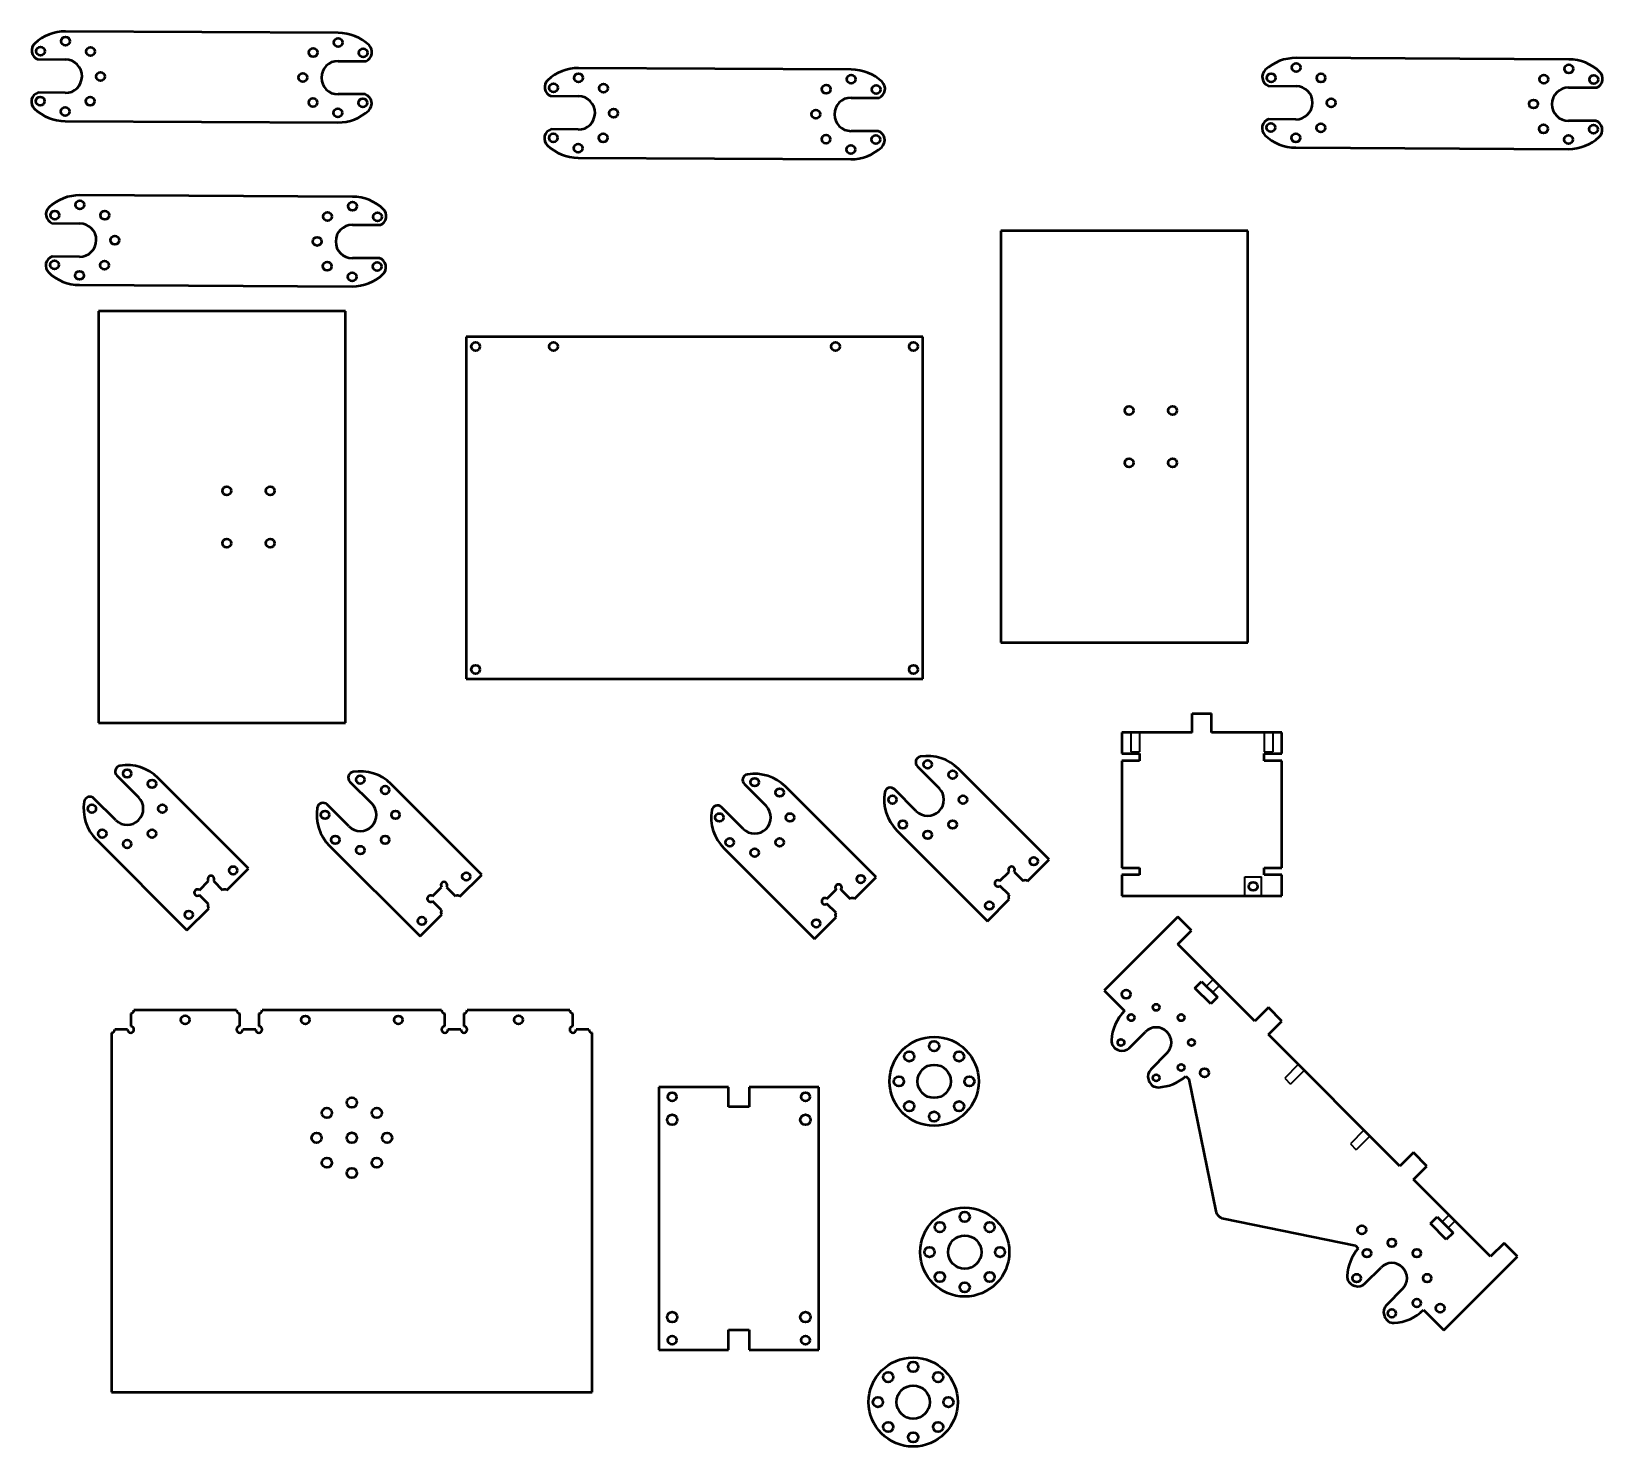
# Model space of a CAD drawing. Header units: millimetres. Extents: x 4 to 494, y 45 to 487.
import ezdxf

# ---------------------------------------------------------------- set-up
doc = ezdxf.new("R2010")
doc.units = ezdxf.units.MM
doc.layers.add('외형선(ISO)', color=7, linetype='Continuous', lineweight=50)
doc.layers.add('은선 (ISO)', color=7, linetype='Continuous', lineweight=35)

msp = doc.modelspace()

# ---------------------------------------------------------------- linework, layer by layer
at = {"layer": '외형선(ISO)'}
for p, q in [((99.66, 486.12), (14.57, 486.56)), ((5.78, 477.85), (14.55, 477.76)), ((99.59, 477.32), (108.36, 477.32)), ((483.68, 477.84), (398.58, 478.29)), ((259.76, 474.67), (174.66, 475.11)), ((14.44, 467.36), (5.96, 467.45)), ((108.07, 466.92), (99.59, 466.92)), ((165.87, 466.4), (174.64, 466.31)), ((259.68, 465.87), (268.45, 465.87)), ((389.8, 469.58), (398.57, 469.49)), ((483.61, 469.04), (492.38, 469.04)), ((14.42, 458.56), (14.42, 458.56)), ((14.42, 458.56), (99.52, 458.11)), ((99.52, 458.11), (99.52, 458.12)), ((174.53, 455.91), (166.05, 456)), ((398.46, 459.09), (389.98, 459.18)), ((492.09, 458.64), (483.61, 458.64)), ((268.16, 455.47), (259.68, 455.47)), ((174.51, 447.11), (174.51, 447.11)), ((174.51, 447.11), (259.61, 446.67)), ((259.61, 446.67), (259.61, 446.67)), ((398.44, 450.29), (398.44, 450.29)), ((398.44, 450.29), (483.54, 449.84)), ((483.54, 449.84), (483.54, 449.84)), ((104.12, 434.96), (19.02, 435.41)), ((10.24, 426.7), (19, 426.61)), ((104.05, 426.16), (112.81, 426.16)), ((306.43, 424.29), (306.43, 295.79)), ((383.53, 424.29), (306.43, 424.29)), ((383.53, 295.79), (383.53, 424.29)), ((18.89, 416.21), (10.42, 416.3)), ((112.52, 415.76), (104.05, 415.76)), ((18.87, 407.41), (18.87, 407.41)), ((18.87, 407.41), (103.97, 406.96)), ((103.97, 406.96), (103.97, 406.96)), ((24.84, 399.21), (24.84, 270.71)), ((101.94, 399.21), (24.84, 399.21)), ((101.94, 270.71), (101.94, 399.21)), ((139.53, 391.2), (139.53, 284.4)), ((282.13, 391.2), (139.53, 391.2)), ((282.13, 284.4), (282.13, 391.2)), ((306.43, 295.79), (383.53, 295.79)), ((139.53, 284.4), (282.13, 284.4)), ((24.84, 270.71), (101.94, 270.71)), ((366.13, 267.66), (366.13, 273.66)), ((366.13, 273.66), (372.13, 273.66)), ((372.13, 267.66), (372.13, 273.66)), ((344.13, 267.66), (344.13, 261.08)), ((366.13, 267.66), (344.13, 267.66)), ((394.13, 267.66), (372.13, 267.66)), ((394.13, 261.08), (394.13, 267.66)), ((344.13, 261.08), (349.68, 261.08)), ((349.68, 261.08), (349.68, 258.88)), ((388.58, 258.88), (388.58, 261.08)), ((388.58, 261.08), (394.13, 261.08)), ((280.37, 257.1), (287.17, 250.3)), ((321.5, 228.06), (293.21, 256.35)), ((349.68, 258.88), (344.13, 258.88)), ((344.13, 258.88), (344.13, 225.43)), ((394.13, 258.88), (388.58, 258.88)), ((394.13, 225.43), (394.13, 258.88)), ((30.55, 254.25), (37.35, 247.46)), ((71.68, 225.22), (43.39, 253.5)), ((103.3, 252.33), (110.09, 245.54)), ((144.42, 223.3), (116.14, 251.58)), ((226.38, 251.54), (233.17, 244.74)), ((267.5, 222.5), (239.22, 250.79)), ((30.2, 240.32), (23.41, 247.11)), ((102.95, 238.4), (96.15, 245.19)), ((280.03, 243.16), (273.23, 249.95)), ((226.03, 237.6), (219.23, 244.4)), ((273.98, 237.11), (302.26, 208.83)), ((24.16, 234.27), (52.44, 205.99)), ((96.9, 232.35), (125.19, 204.07)), ((219.98, 231.56), (248.27, 203.27)), ((314.71, 221.28), (321.5, 228.06)), ((56.33, 218.5), (59.16, 221.33)), ((60.71, 221.33), (63.55, 218.5)), ((64.89, 218.43), (71.68, 225.22)), ((137.63, 216.51), (144.42, 223.3)), ((260.71, 215.72), (267.5, 222.5)), ((306.15, 221.34), (308.98, 224.18)), ((310.53, 224.18), (313.37, 221.34)), ((344.13, 225.43), (349.68, 225.43)), ((349.68, 223.23), (344.13, 223.23)), ((344.13, 223.23), (344.13, 216.66)), ((349.68, 225.43), (349.68, 223.23)), ((388.58, 225.43), (394.13, 225.43)), ((388.58, 223.23), (388.58, 225.43)), ((394.13, 223.23), (388.58, 223.23)), ((394.13, 216.66), (394.13, 223.23)), ((59.16, 214.11), (56.33, 216.95)), ((129.07, 216.58), (131.91, 219.41)), ((133.46, 219.41), (136.29, 216.58)), ((252.15, 215.78), (254.99, 218.62)), ((256.54, 218.62), (259.37, 215.78)), ((308.98, 216.96), (306.15, 219.79)), ((344.13, 216.66), (394.13, 216.66)), ((52.44, 205.99), (59.23, 212.77)), ((125.19, 204.07), (131.98, 210.85)), ((131.91, 212.19), (129.07, 215.03)), ((254.99, 211.4), (252.15, 214.24)), ((302.26, 208.83), (309.05, 215.62)), ((248.27, 203.27), (255.06, 210.06)), ((361.63, 210.13), (338.65, 187.15)), ((365.87, 205.89), (361.63, 210.13)), ((361.63, 201.65), (365.87, 205.89)), ((385.67, 177.61), (361.63, 201.65)), ((338.65, 187.15), (345.01, 180.79)), ((366.93, 187.86), (369.05, 189.98)), ((371.92, 182.93), (366.93, 187.86)), ((369.05, 189.98), (374, 185.03)), ((374, 185.03), (371.92, 182.93)), ((389.91, 181.85), (385.67, 177.61)), ((394.16, 177.61), (389.91, 181.85)), ((34.89, 179.96), (34.89, 175.96)), ((67.89, 180.96), (35.89, 180.96)), ((68.89, 175.96), (68.89, 179.96)), ((74.89, 179.96), (74.89, 175.96)), ((131.89, 180.96), (75.89, 180.96)), ((132.89, 175.96), (132.89, 179.96)), ((138.89, 179.96), (138.89, 175.96)), ((171.89, 180.96), (139.89, 180.96)), ((172.89, 175.96), (172.89, 179.96)), ((389.91, 173.36), (394.16, 177.61)), ((28.89, 173.96), (28.89, 61.76)), ((33.89, 174.96), (29.89, 174.96)), ((73.89, 174.96), (69.89, 174.96)), ((137.89, 174.96), (133.89, 174.96)), ((177.89, 174.96), (173.89, 174.96)), ((178.89, 61.76), (178.89, 173.96)), ((346.48, 169.18), (351.55, 174.25)), ((430.93, 132.35), (389.91, 173.36)), ((342.97, 168.6), (343.4, 168.45)), ((358.27, 167.53), (353.2, 162.46)), ((199.65, 156.99), (199.65, 74.99)), ((221.45, 156.99), (199.65, 156.99)), ((221.45, 150.79), (221.45, 156.99)), ((227.85, 156.99), (227.85, 150.79)), ((249.65, 156.99), (227.85, 156.99)), ((249.65, 74.99), (249.65, 156.99)), ((352.48, 159.38), (352.62, 158.94)), ((364.2, 160.42), (365.11, 159.5)), ((365.11, 159.5), (373.52, 118.29)), ((227.85, 150.79), (221.45, 150.79)), ((435.17, 136.59), (430.93, 132.35)), ((439.41, 132.35), (435.17, 136.59)), ((435.17, 128.11), (439.41, 132.35)), ((459.21, 104.07), (435.17, 128.11)), ((375.86, 115.95), (417.07, 107.55)), ((440.49, 114.36), (442.59, 116.44)), ((445.42, 109.37), (440.49, 114.36)), ((442.59, 116.44), (447.54, 111.49)), ((447.54, 111.49), (445.42, 109.37)), ((463.45, 108.31), (459.21, 104.07)), ((467.7, 104.07), (463.45, 108.31)), ((417.07, 107.55), (417.98, 106.64)), ((444.71, 81.09), (467.7, 104.07)), ((420.02, 95.64), (425.09, 100.71)), ((416.51, 95.06), (416.94, 94.91)), ((431.81, 93.99), (426.74, 88.92)), ((426.02, 85.84), (426.16, 85.41)), ((438.35, 87.45), (444.71, 81.09)), ((221.45, 81.19), (227.85, 81.19)), ((221.45, 74.99), (221.45, 81.19)), ((227.85, 81.19), (227.85, 74.99)), ((199.65, 74.99), (221.45, 74.99)), ((227.85, 74.99), (249.65, 74.99)), ((28.89, 61.76), (178.89, 61.76))]:
    msp.add_line(p, q, dxfattribs=at)
for centre, radius in [((6.76, 480.38), 1.35), ((14.55, 483.56), 1.35), ((22.31, 480.3), 1.35), ((91.85, 479.94), 1.35), ((99.65, 483.12), 1.35), ((107.41, 479.85), 1.35), ((398.57, 475.29), 1.35), ((483.67, 474.84), 1.35), ((25.49, 472.5), 1.35), ((88.59, 472.17), 1.35), ((174.64, 472.11), 1.35), ((259.74, 471.67), 1.35), ((390.77, 472.11), 1.35), ((406.33, 472.03), 1.35), ((475.87, 471.66), 1.35), ((491.43, 471.58), 1.35), ((6.67, 464.82), 1.35), ((22.23, 464.74), 1.35), ((166.85, 468.93), 1.35), ((182.4, 468.85), 1.35), ((251.95, 468.49), 1.35), ((267.5, 468.4), 1.35), ((14.44, 461.56), 1.35), ((91.77, 464.38), 1.35), ((99.53, 461.12), 1.35), ((107.33, 464.3), 1.35), ((185.58, 461.05), 1.35), ((248.68, 460.72), 1.35), ((409.51, 464.23), 1.35), ((472.61, 463.9), 1.35), ((390.69, 456.55), 1.35), ((406.25, 456.47), 1.35), ((475.79, 456.11), 1.35), ((491.35, 456.02), 1.35), ((166.77, 453.37), 1.35), ((174.53, 450.11), 1.35), ((182.32, 453.29), 1.35), ((251.86, 452.93), 1.35), ((267.42, 452.85), 1.35), ((398.45, 453.29), 1.35), ((483.55, 452.84), 1.35), ((259.63, 449.67), 1.35), ((19.01, 432.41), 1.35), ((104.1, 431.96), 1.35), ((11.21, 429.23), 1.35), ((26.77, 429.15), 1.35), ((96.31, 428.78), 1.35), ((111.87, 428.7), 1.35), ((29.95, 421.35), 1.35), ((93.05, 421.02), 1.35), ((11.13, 413.67), 1.35), ((26.69, 413.59), 1.35), ((96.23, 413.23), 1.35), ((111.78, 413.15), 1.35), ((18.89, 410.41), 1.35), ((103.99, 409.96), 1.35), ((142.53, 388.2), 1.35), ((166.83, 388.2), 1.35), ((254.83, 388.2), 1.35), ((279.13, 388.2), 1.35), ((346.43, 368.21), 1.35), ((360.03, 368.21), 1.35), ((346.43, 351.88), 1.35), ((360.03, 351.88), 1.35), ((64.84, 343.13), 1.35), ((78.44, 343.13), 1.35), ((64.84, 326.8), 1.35), ((78.44, 326.8), 1.35), ((142.53, 287.4), 1.35), ((279.13, 287.4), 1.35), ((33.77, 254.89), 1.28), ((283.6, 257.73), 1.28), ((291.37, 254.51), 1.28), ((41.55, 251.67), 1.28), ((106.52, 252.97), 1.28), ((114.3, 249.74), 1.28), ((229.6, 252.17), 1.28), ((237.38, 248.95), 1.28), ((22.77, 243.89), 1.28), ((44.77, 243.89), 1.28), ((272.6, 246.73), 1.28), ((294.6, 246.73), 1.28), ((95.52, 241.97), 1.28), ((117.52, 241.97), 1.28), ((218.6, 241.17), 1.28), ((240.6, 241.17), 1.28), ((26, 236.11), 1.28), ((41.55, 236.11), 1.28), ((98.74, 234.19), 1.28), ((114.3, 234.19), 1.28), ((275.82, 238.95), 1.28), ((283.6, 235.73), 1.28), ((291.37, 238.95), 1.28), ((33.77, 232.89), 1.28), ((106.52, 230.97), 1.28), ((221.82, 233.39), 1.28), ((229.6, 230.17), 1.28), ((237.38, 233.39), 1.28), ((66.87, 224.65), 1.25), ((316.69, 227.5), 1.25), ((139.61, 222.73), 1.25), ((262.69, 221.94), 1.25), ((385.13, 219.66), 1.35), ((53.01, 210.79), 1.25), ((302.83, 213.64), 1.25), ((125.75, 208.87), 1.25), ((248.83, 208.08), 1.25), ((345.51, 185.95), 1.35), ((354.91, 181.89), 1.03), ((51.89, 177.96), 1.35), ((89.39, 177.96), 1.3), ((118.39, 177.96), 1.3), ((155.89, 177.96), 1.35), ((347.13, 178.67), 1.03), ((362.69, 178.67), 1.03), ((285.61, 158.78), 13.9), ((343.91, 170.89), 1.03), ((365.91, 170.89), 1.03), ((277.83, 166.56), 1.55), ((285.61, 169.78), 1.55), ((293.39, 166.56), 1.55), ((285.61, 158.78), 5.2), ((362.69, 163.11), 1.03), ((369.97, 161.48), 1.35), ((274.61, 158.78), 1.55), ((296.61, 158.78), 1.55), ((354.91, 159.89), 1.03), ((103.89, 152.16), 1.55), ((203.85, 153.99), 1.35), ((245.45, 153.99), 1.35), ((277.83, 151), 1.55), ((293.39, 151), 1.55), ((96.11, 148.94), 1.55), ((111.67, 148.94), 1.55), ((203.85, 146.79), 1.6), ((245.45, 146.79), 1.6), ((285.61, 147.78), 1.55), ((92.89, 141.16), 1.55), ((103.89, 141.16), 1.6), ((114.89, 141.16), 1.55), ((96.11, 133.38), 1.55), ((111.67, 133.38), 1.55), ((103.89, 130.16), 1.55), ((295.16, 105.48), 13.9), ((295.16, 116.48), 1.55), ((287.38, 113.26), 1.55), ((302.93, 113.26), 1.55), ((419.05, 112.41), 1.35), ((295.16, 105.48), 5.2), ((428.45, 108.35), 1.28), ((284.16, 105.48), 1.55), ((306.16, 105.48), 1.55), ((420.67, 105.13), 1.28), ((436.23, 105.13), 1.28), ((287.38, 97.7), 1.55), ((302.93, 97.7), 1.55), ((417.45, 97.35), 1.28), ((439.45, 97.35), 1.28), ((295.16, 94.48), 1.55), ((436.23, 89.57), 1.28), ((443.51, 87.94), 1.35), ((203.85, 85.19), 1.6), ((245.45, 85.19), 1.6), ((428.45, 86.35), 1.28), ((203.85, 77.99), 1.35), ((245.45, 77.99), 1.35), ((279.06, 58.65), 13.9), ((279.06, 69.65), 1.55), ((271.28, 66.43), 1.55), ((279.06, 58.65), 5.2), ((286.84, 66.43), 1.55), ((268.06, 58.65), 1.55), ((290.06, 58.65), 1.55), ((271.28, 50.87), 1.55), ((279.06, 47.65), 1.55), ((286.84, 50.87), 1.55)]:
    msp.add_circle(centre, radius, dxfattribs=at)
for centre, radius, start, end in [((14.49, 472.56), 14, 89.7004, 133.0422), ((99.59, 472.12), 14, 46.3586, 89.7004), ((6.98, 480.6), 3, 133.0422, 246.3471), ((107.18, 480.08), 3, 293.0538, 46.3586), ((14.49, 472.56), 5.2, 269.4008, 89.4008), ((99.59, 472.12), 5.2, 90, 270), ((398.51, 464.29), 14, 89.7004, 133.0422), ((483.61, 463.84), 14, 46.3586, 89.7004), ((167.08, 469.15), 3, 133.0422, 246.3471), ((174.58, 461.11), 14, 89.7004, 133.0422), ((259.68, 460.67), 14, 46.3586, 89.7004), ((267.28, 468.63), 3, 293.0538, 46.3586), ((391, 472.33), 3, 133.0422, 246.3471), ((491.2, 471.8), 3, 293.0538, 46.3586), ((6.9, 464.6), 3, 108.2352, 226.3586), ((107.1, 464.08), 3, 313.0422, 71.1657), ((174.58, 461.11), 5.2, 269.4008, 89.4008), ((259.68, 460.67), 5.2, 90, 270), ((398.51, 464.29), 5.2, 269.4008, 89.4008), ((483.61, 463.84), 5.2, 90, 270), ((14.49, 472.56), 14, 226.3586, 269.7004), ((99.59, 472.12), 14, 269.7004, 313.0422), ((166.99, 453.15), 3, 108.2352, 226.3586), ((390.92, 456.33), 3, 108.2352, 226.3586), ((491.12, 455.8), 3, 313.0422, 71.1657), ((267.19, 452.63), 3, 313.0422, 71.1657), ((398.51, 464.29), 14, 226.3586, 269.7004), ((483.61, 463.84), 14, 269.7004, 313.0422), ((174.58, 461.11), 14, 226.3586, 269.7004), ((259.68, 460.67), 14, 269.7004, 313.0422), ((11.44, 429.45), 3, 133.0422, 246.3471), ((18.95, 421.41), 14, 89.7004, 133.0422), ((104.05, 420.96), 14, 46.3586, 89.7004), ((18.95, 421.41), 5.2, 269.4008, 89.4008), ((111.64, 428.92), 3, 293.0538, 46.3586), ((104.05, 420.96), 5.2, 90, 270), ((11.36, 413.45), 3, 108.2352, 226.3586), ((111.55, 412.92), 3, 313.0422, 71.1657), ((18.95, 421.41), 14, 226.3586, 269.7004), ((104.05, 420.96), 14, 269.7004, 313.0422), ((281.65, 258.37), 1.8, 99.5137, 225), ((283.6, 246.73), 13.6, 45, 99.5137), ((31.82, 255.52), 1.8, 99.5137, 225), ((33.77, 243.89), 13.6, 45, 99.5137), ((104.57, 253.6), 1.8, 99.5137, 225), ((106.52, 241.97), 13.6, 45, 99.5137), ((227.65, 252.81), 1.8, 99.5137, 225), ((229.6, 241.17), 13.6, 45, 99.5137), ((271.96, 248.68), 1.8, 45, 170.4863), ((283.6, 246.73), 5.05, 225, 45), ((33.77, 243.89), 13.6, 170.4863, 225), ((22.14, 245.84), 1.8, 45, 170.4863), ((33.77, 243.89), 5.05, 225, 45), ((94.88, 243.92), 1.8, 45, 170.4863), ((106.52, 241.97), 5.05, 225, 45), ((283.6, 246.73), 13.6, 170.4863, 225), ((106.52, 241.97), 13.6, 170.4863, 225), ((229.6, 241.17), 13.6, 170.4863, 225), ((217.96, 243.12), 1.8, 45, 170.4863), ((229.6, 241.17), 5.05, 225, 45), ((309.76, 224.81), 1, 320.7392, 219.2608), ((59.94, 221.97), 1, 320.7392, 219.2608), ((132.68, 220.05), 1, 320.7392, 219.2608), ((305.52, 220.57), 1, 50.7392, 309.2608), ((314, 220.57), 1, 45, 129.2608), ((55.7, 217.72), 1, 50.7392, 309.2608), ((64.18, 217.72), 1, 45, 129.2608), ((128.44, 215.8), 1, 50.7392, 309.2608), ((136.93, 215.8), 1, 45, 129.2608), ((251.52, 215.01), 1, 50.7392, 309.2608), ((255.76, 219.25), 1, 320.7392, 219.2608), ((260.01, 215.01), 1, 45, 129.2608), ((309.76, 216.33), 1, 140.7392, 225), ((59.94, 213.48), 1, 140.7392, 225), ((132.68, 211.56), 1, 140.7392, 225), ((255.76, 210.77), 1, 140.7392, 225), ((34.89, 180.96), 1, 270, 0), ((68.89, 180.96), 1, 180, 270), ((74.89, 180.96), 1, 270, 0), ((132.89, 180.96), 1, 180, 270), ((138.89, 180.96), 1, 270, 0), ((172.89, 180.96), 1, 180, 270), ((354.91, 170.89), 14, 135, 177.1063), ((28.89, 174.96), 1, 270, 0), ((34.89, 174.96), 1, 180, 90), ((68.89, 174.96), 1, 90, 0), ((74.89, 174.96), 1, 180, 90), ((132.89, 174.96), 1, 90, 0), ((138.89, 174.96), 1, 180, 90), ((172.89, 174.96), 1, 90, 0), ((178.89, 174.96), 1, 180, 270), ((354.91, 170.89), 4.75, 315, 135), ((343.93, 171.44), 3, 177.1063, 251.3823), ((344.36, 171.3), 3, 251.3823, 315), ((355.32, 160.34), 3, 135, 198.6177), ((355.47, 159.9), 3, 198.6177, 272.8937), ((354.91, 170.89), 14, 272.8937, 311.579), ((376.46, 118.89), 3, 191.5228, 258.4772), ((428.45, 97.35), 14, 138.421, 177.1063), ((428.45, 97.35), 4.75, 315, 135), ((417.47, 97.9), 3, 177.1063, 251.3823), ((417.9, 97.76), 3, 251.3823, 315), ((428.86, 86.8), 3, 135, 198.6177), ((429.01, 86.36), 3, 198.6177, 272.8937), ((428.45, 97.35), 14, 272.8937, 315)]:
    msp.add_arc(centre, radius, start, end, dxfattribs=at)
at = {"layer": '은선 (ISO)'}
for p, q in [((346.98, 267.66), (346.98, 261.66)), ((349.68, 267.66), (349.68, 261.66)), ((388.58, 267.66), (388.58, 261.66)), ((391.28, 267.66), (391.28, 261.66)), ((346.98, 261.66), (349.68, 261.66)), ((388.58, 261.66), (391.28, 261.66)), ((382.53, 216.66), (382.53, 222.66)), ((382.53, 222.66), (387.73, 222.66)), ((387.73, 216.66), (387.73, 222.66)), ((368.46, 186.35), (368.45, 186.34)), ((368.45, 186.34), (370.36, 184.43)), ((372.7, 190.58), (370.57, 188.46)), ((374.61, 188.67), (372.48, 186.55)), ((370.38, 184.45), (370.36, 184.43)), ((399.25, 164.03), (395.01, 159.79)), ((401.09, 162.19), (396.84, 157.95)), ((395.01, 159.79), (396.84, 157.95)), ((419.75, 143.52), (415.51, 139.28)), ((415.51, 139.28), (417.35, 137.44)), ((421.59, 141.68), (417.35, 137.44)), ((442.01, 112.82), (441.99, 112.8)), ((441.99, 112.8), (443.9, 110.89)), ((446.23, 117.04), (444.11, 114.92)), ((448.14, 115.13), (446.02, 113.01)), ((443.91, 110.9), (443.9, 110.89))]:
    msp.add_line(p, q, dxfattribs=at)

doc.saveas('drawing.dxf')
